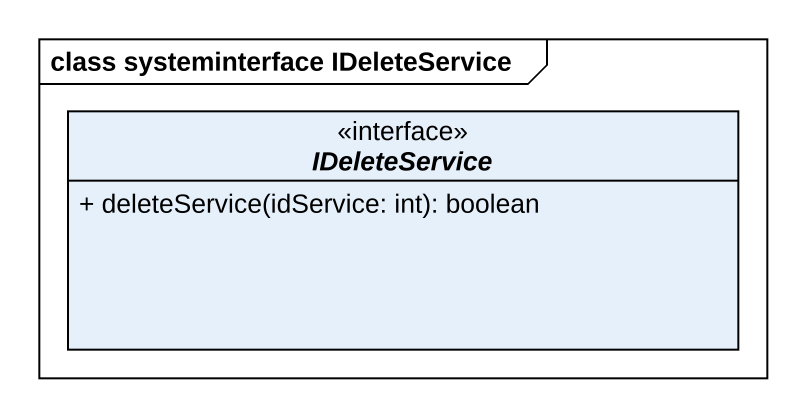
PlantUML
@startuml
mainframe class systeminterface IDeleteService
hide circle
hide empty members
skinparam classAttributeIconSize 0
interface IDeleteService {
  + deleteService(idService: int): boolean
}
@enduml
